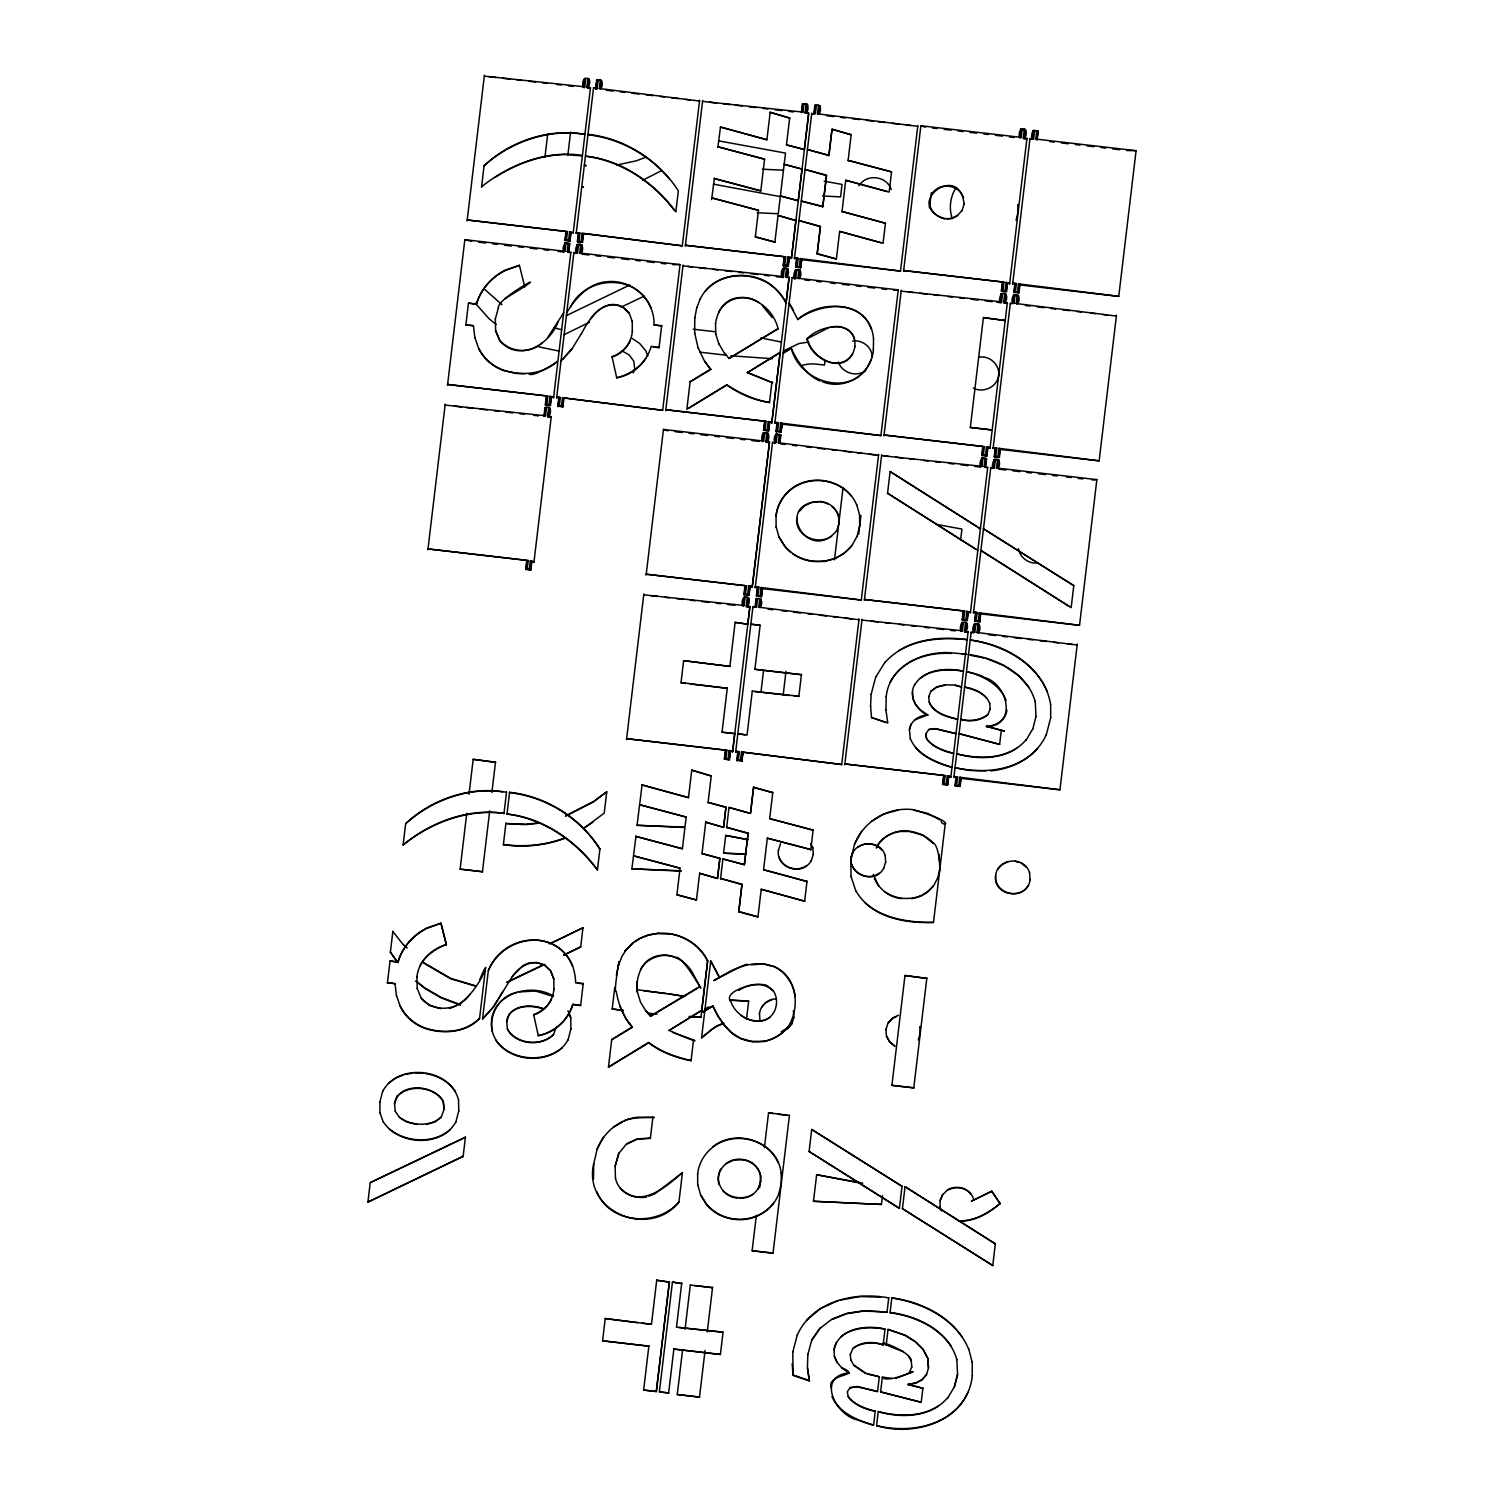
<?xml version="1.0" encoding="UTF-8"?>
<svg xmlns="http://www.w3.org/2000/svg" width="1504" height="1504" viewBox="0 0 1504 1504"><rect width="100%" height="100%" fill="white"/><g stroke="black" fill="none" stroke-linecap="round" stroke-linejoin="round"><path stroke-width="1.5" d="M616.396 975.382C624.01 935.864 612.335 993.9 616.245 991.343C618.2 1003.149 623.258 1017.475 632.319 1027.307L611.733 1039.659L632.357 1026.95L626.322 1019.129L619.704 1006.007M694.66 333.456L694.81 317.494M593.497 1179.042L593.704 1164.04L597.182 1148.943L603.706 1136.667M593.742 1163.664C582.48 1211.81 649.709 1239.24 678.943 1201.978L682.44 1172.612C666.122 1187.032 639.82 1209.686 619.911 1187.709M746.792 964.76L746.755 965.117C753.767 958.086 683.042 997.904 729.703 971.509C745.683 963.143 766.72 959.533 782.042 971.264C795.973 982.394 797.703 1003.732 792.533 1017.55C784.844 1042.291 751.568 1049.096 732.354 1033.511C723.762 1025.991 717.239 1016.215 712.783 1005.838C707.35 1009.598 692.667 1017.832 712.764 1006.195M873.373 349.53L873.542 338.701M940.019 1206.979L940.132 1200.324L942.707 1194.42M807.836 1354.296L807.441 1368.076L809.378 1380.935L793.078 1375.389L792.777 1351.852M885.856 710.189L886.251 696.408M870.534 706.297L871.192 693.964M367.916 1202.11L463.138 1156.313L367.916 1202.11L370.228 1182.652L465.413 1137.231L370.228 1182.652M395.044 983.635L387.449 982.751L395.044 983.635L396.454 995.761M396.755 961.376L390.382 952.126L398.052 962.786M397.996 961.902L390.044 960.981L397.977 962.259A58.242 55.535 4.7 0 1 427.004 928.325L440.992 923.212L427.042 927.968A58.242 55.535 4.7 0 0 398.015 961.902L397.977 962.259M392.845 931.54L403.918 945.508M403.128 844.985C430.727 822.143 467.706 807.949 503.99 813.344C468.364 808.757 431.103 822.162 403.128 844.985L405.666 823.666C432.231 798.718 470.996 785.765 506.51 792.288M526.701 560.353L427.963 548.922L528.261 560.541L527.265 568.944L525.704 569.226L529.314 570.11L530.874 569.828L531.871 561.424L530.386 560.785L529.389 569.208L530.874 569.828M405.666 823.666C430.783 800.936 467.518 786.874 502.618 791.875M445.146 405.065L545.52 415.762L546.516 407.377C556.217 405.121 544.279 430.031 549.787 407.866M546.309 395.89L447.572 384.46L547.87 396.078L546.873 404.482L545.313 404.764L548.922 405.648L550.483 405.366L551.479 396.943L549.994 396.323L548.998 404.726L550.483 405.366M568.738 252.164L569.734 243.78L566.124 242.915L565.128 251.3L464.83 239.662L471.748 241.392M565.899 231.428L467.161 219.979L567.478 231.597L566.482 240.02L564.921 240.302L568.531 241.166L570.072 240.884L571.088 232.481L569.602 231.842L568.606 240.264L570.072 240.884M394.499 1103.786C398.522 1081.752 434.224 1084.328 443.266 1101.266L444.112 1109.162L441.311 1117.002L435.051 1121.946L426.553 1124.409M484.344 76.121L584.736 86.818L585.733 78.434C595.434 76.178 583.496 101.088 589.004 78.922M473.459 325.748L465.864 324.864L473.459 325.748L474.869 337.874M476.411 304.015L468.458 303.094L476.392 304.391A58.242 55.535 4.7 0 1 505.419 270.438L519.406 265.324L505.457 270.081A58.242 55.535 4.7 0 0 476.43 304.015L476.392 304.391M494.985 177.397C515.289 164.481 538.319 155.551 562.552 154.649C563.022 153.822 587.387 157.074 580.713 155.138C544.937 150.193 508.333 165.384 481.581 186.74M484.081 165.778C510.119 142.053 548.678 128.272 584.924 134.401C549.411 127.878 510.646 140.831 484.081 165.778L481.543 187.116M420.011 965.831C425.369 955.172 435.934 948.573 446.387 944.493L440.992 923.212M460.111 869.143L482.446 871.737L460.111 869.143L466.766 813.25M441.311 1117.002C431.103 1126.759 411.4 1126.383 399.613 1117.34M473.177 759.332L495.493 762.284L473.177 759.332L469.022 794.262M504.855 298.713C566.933 261.245 496.301 297.51 498.426 307.944M396.492 995.404L400.252 1006.439A44.236 42.187 4.7 0 0 425.538 1028.548C443.511 1034.32 466.334 1032.91 479.55 1018.321C465.695 1032.402 443.642 1034 425.576 1028.172A44.236 42.187 4.7 0 1 400.29 1006.082M449.452 1008.488C480.434 999.314 494.966 943.046 479.72 979.649M553.923 989.538L553.81 978.841L550.652 970.663L544.768 965.079L536.458 962.466L529.314 962.786L523.054 965.474L512.413 976.265L493.387 1007.135L482.558 1019.035L493.425 1006.778L503.069 991.305M577.555 983.071L583.232 983.729L575.656 982.845C574.34 930.074 506.81 926.069 488.33 970.625C502.956 935.695 555.728 926.52 572.704 966.207M564.263 838.499C545.087 845.511 522.903 848.087 503.37 844.496C523.862 847.166 544.88 845.398 564.301 838.142M505.889 823.459L525.742 824.267L540.444 822.707M506.998 814.059C542.812 817.518 576.126 840.755 597.445 869.726L597.408 870.102C575.919 840.924 543.452 818.59 506.998 814.059L509.574 792.27C546.215 796.406 580.638 817.781 599.908 849.14C580.074 818.063 546.215 796.725 509.555 792.646L509.574 792.27M530.31 561.706L533.958 562.12L530.386 560.785M548.659 407.622L547.644 416.006L551.216 417.341L547.569 416.928M551.573 396.492L553.566 397.658L549.994 396.323M559.112 351.109L538.902 346.86M561.669 329.677L553.585 327.797M560.315 397.507L556.687 397.094L560.315 397.507L559.319 405.93L557.758 406.212L562.928 406.813L563.925 398.41L562.44 397.77L561.443 406.174L562.928 406.813M563.662 312.757L548.02 337.065M560.973 361.148L571.84 348.89M570.824 252.879L567.252 251.544L568.249 243.159M564.15 334.678L589.493 322.232M566.425 315.577L629.725 285.027M566.726 312.738C574.66 299.277 588.534 282.884 606.77 281.774C631.718 278.804 654.879 299.672 654.052 324.958L661.647 325.842L654.052 324.958M573.212 232.725L569.602 231.842M506.66 1021.686C508.822 1004.879 530.592 1003.751 543.264 1008.545M573.851 253.236L577.574 252.728L578.57 244.344C584.53 242.144 583.101 255.078 579.698 252.973L580.713 244.588M579.924 233.045L576.276 232.612L579.924 233.045L578.927 241.448L577.367 241.73L582.537 242.332L583.533 233.928L582.048 233.308L581.052 241.693L582.537 242.332M590.433 88.398L586.861 87.063L587.857 78.678M600.303 80.126L599.306 88.51C602.709 90.616 604.119 77.682 598.178 79.881L597.182 88.266L593.535 87.834L597.107 89.187M551.536 998.844C548.152 1006.608 540.895 1011.835 533.582 1014.805C545.087 1011.572 552.889 1000.874 553.961 989.181M538.282 1035.654C554.074 1032.327 568.192 1020.314 572.836 1004.221L580.638 1005.499L572.817 1004.597C567.967 1020.351 554.694 1032.928 538.282 1035.654L533.619 1014.448M509.424 1013.752L506.698 1021.329L507.431 1029.413C516.004 1044.848 541.778 1047.179 553.491 1034.526C541.158 1046.615 516.116 1044.453 507.45 1029.056M629.95 340.976C626.566 348.721 619.31 353.948 611.996 356.918C623.502 353.684 631.304 342.987 632.376 331.294M653.187 346.935L659.053 347.612L651.251 346.334C646.588 362.295 633.222 375.022 616.696 377.767C627.92 374.985 639.106 368.612 645.78 358.403M563.774 955.322L580.676 946.9L563.812 954.965M549.204 943.91L582.95 927.799L551.291 943.271M565.673 815.77L593.29 801.688L606.751 791.8L593.253 802.064L565.636 816.146M725.323 750.12L626.585 738.671L726.902 750.289L725.887 758.712L724.345 758.994L727.955 759.858L729.496 759.576L730.512 751.173L729.026 750.534L728.03 758.956L729.496 759.576M643.768 594.813L744.16 605.51L745.157 597.126C751.06 595.246 749.782 606.808 746.21 606.676L749.857 607.09L732.598 751.887L730.587 750.722M746.51 585.827L646.194 574.208L746.51 585.827L745.495 594.23L743.935 594.512L747.544 595.396L749.105 595.114L750.101 586.71L748.635 586.071L747.62 594.475L749.105 595.114M623.37 1010.65L612.166 1008.977L623.389 1010.274M614.76 987.451L612.147 1009.334M648.544 1042.874L608.443 1067.144L648.581 1042.516C661.027 1051.935 676.537 1057.218 691.069 1060.658C675.879 1057.763 660.482 1052.142 648.581 1042.516M564.019 397.94L662.681 410.291L562.44 397.77M750.195 586.259L752.188 587.406L769.446 442.627L765.799 442.195C769.39 442.345 770.668 430.764 764.765 432.663L763.75 441.048L663.452 429.43L668.039 430.877M764.54 421.176L665.802 409.727L766.1 421.346L765.104 429.768L763.543 430.05L767.153 430.915L768.713 430.633L769.71 422.229L768.224 421.59L767.228 430.012L768.713 430.633M579.698 252.973L680.015 264.591L672.946 264.704M583.627 233.477L682.29 245.829L582.048 233.308M681.086 871.136L631.868 868.842L681.105 870.76M682.402 848.764L635.948 836.412L682.402 848.764L686.162 817.067L639.708 804.734L686.162 817.067M682.985 265.87L783.358 276.567L784.355 268.182C790.296 265.982 788.886 278.917 785.483 276.811L786.479 268.426M633.316 942.576C620.024 956.055 623.728 952.258 633.316 942.576C640.648 936.973 649.54 933.909 658.733 933.288C678.718 931.86 699.21 942.67 707.651 961.037L700.958 1017.324L689.302 1016.742M683.925 827.463L637.057 825.301L683.963 827.106M784.148 256.695L685.392 245.265L785.708 256.883L784.712 265.287L783.152 265.569L786.761 266.452L788.303 266.17L789.318 257.767L787.833 257.128L786.836 265.531L788.303 266.17M688.494 797.646L642.076 784.938L688.494 797.646L691.746 770.142L711.26 775.97L691.746 770.142M699.548 101.05L599.306 88.51M702.575 101.388L802.967 112.104L803.963 103.72C809.866 101.821 808.607 113.402 805.016 113.27M602.578 1340.816L648.863 1346.174L602.578 1340.816L605.21 1318.557L651.476 1324.291L642.208 1323.219M605.21 1318.557L637.583 1322.674M637.094 981.586C637.151 980.627 637.358 991.832 637.301 992.114C636.023 980.871 638.768 968.971 647.152 960.943C663.114 948.216 685.636 957.804 693.701 975.006C714.588 1014.016 683.662 953.968 675.785 957.54C662.794 951.825 646.344 958.198 640.422 969.629M635.196 941.748L640.93 937.763M710.772 369.063L690.148 381.79L710.734 369.439L704.737 361.242M640.892 938.12L649.39 934.661M760.798 190.876L714.362 178.544L760.798 190.876L764.577 159.198L718.122 146.847L764.577 159.198M650.63 1016.328L646.118 1010.951L650.63 1016.328L697.762 988.053M766.908 139.759L720.491 127.05L766.908 139.759L770.161 112.274L789.675 118.083L770.161 112.274M649.371 935.018L658.733 933.288M685.617 683.474L681.011 682.572L727.278 688.287L690.242 684M729.891 666.404L683.624 660.67L729.891 666.404L735.118 622.374L747.789 624.198L735.118 622.374M626.585 1144.168L637.395 1139.186L650.386 1138.246L637.414 1138.81L626.623 1143.811L618.858 1153.361L615.08 1166.502M597.144 1149.3C603.706 1132.042 619.404 1119.239 637.884 1117.19C679.169 1118.186 630.514 1115.592 624.423 1120.912M707.651 961.037C700.281 946.054 684.696 935.958 668.923 933.664M676.913 894.767L696.465 899.975L676.913 894.767L680.071 868.184L633.616 855.851L680.071 868.184M668.923 1030.541L701.748 1010.331L707.67 960.661M672.626 1032.364C716.788 1048.138 684.527 1038.399 668.942 1030.184M643.637 1390.072L656.327 1391.538L643.637 1390.072L648.901 1345.817M729.045 358.441L778.17 328.624L729.045 358.441L724.533 353.064M726.958 384.986C738.99 392.92 754.275 399.989 769.503 402.414C754.839 400.609 739.46 393.973 726.958 384.986L688.87 408.054M669.374 1282.085L656.703 1280.261L669.374 1282.085L656.327 1391.538M717.483 878.468L699.642 873.298L717.483 878.468L719.89 858.258L701.992 853.501L719.852 858.615M659.372 1391.896L668.641 1392.967L659.372 1391.896L672.438 1282.085L681.688 1283.514L672.438 1282.085M725.943 807.441L708.083 802.384L725.981 807.084L723.574 827.35L705.733 822.18L723.574 827.35M755.328 236.88L774.88 242.088L755.328 236.88L758.486 210.316L712.031 197.964L758.486 210.316M678.943 1201.978C657.906 1226.775 609.928 1224.67 596.731 1191.582M747.338 372.672L780.162 352.444L747.338 372.672C784.298 387.393 778.188 385.25 747.356 372.296M682.44 1172.612L654.917 1193.781L648.713 1196.188M722.052 732.185L734.742 733.651L722.052 732.185L727.297 687.93M700.958 1017.324L689.34 1016.384M720.416 1354.465L673.886 1349.069L720.416 1354.465L723.048 1332.206L676.48 1327.186L681.726 1283.156M701.748 1010.331L670.84 1029.375M723.706 1023.622A35.795 34.141 4.7 0 0 711.58 1029.77L701.578 1037.854L711.618 1029.413A35.795 34.141 4.7 0 1 723.744 1023.265M705.038 1008.864L708.91 1006.74M719.514 977.243L710.715 961.018L719.476 977.6M677.27 1394.528L699.51 1397.103L677.27 1394.528L682.572 1349.915M741.998 884.596L720.548 878.449L742.017 884.22L738.746 911.838L757.96 916.895L761.231 889.278L804.64 901.178L761.231 889.278M744.367 864.687L722.879 858.972L744.367 864.687L748.127 833.103L726.639 827.332L748.09 833.479M746.247 854.347L723.593 853.2L746.285 853.971M748.014 839.476L725.699 835.434L747.977 839.852M732.598 751.887L734.779 733.294M753.579 787.476L772.755 792.646L753.598 787.118L750.477 813.438L729.008 807.441L748.334 812.874M690.317 1285.074L712.558 1287.65L694.773 1285.582M778.057 215.41L795.898 220.58L778.057 215.41L774.88 242.088M780.388 195.971L798.267 200.728L780.388 195.971L785.502 153.088L718.611 140.85M737.787 751.549L735.7 751.304L739.348 751.737L738.351 760.14L736.791 760.422L741.961 761.024L742.957 752.62L741.472 752L740.476 760.385L741.961 761.024M786.479 144.873L804.358 149.554L786.479 144.873L789.694 117.707M749.857 607.09L746.285 605.755L747.281 597.37M752.188 587.406L769.522 441.706L765.874 441.292L766.89 432.908M718.273 1016.648L712.783 1005.838M752.884 607.447L756.606 606.958L757.602 598.573C763.543 596.374 762.133 609.308 758.73 607.202L759.727 598.818M758.956 587.256L755.309 586.842L758.956 587.256L757.96 595.678L756.399 595.96L761.55 596.562L762.566 588.158L761.08 587.519L760.084 595.922L761.55 596.562M769.804 421.778L771.796 422.944L780.162 352.444M772.492 442.984L776.214 442.477L777.211 434.092L780.82 434.976L779.824 443.36M724.759 1025.897L718.292 1016.29M752.301 691.182L798.85 696.22L794.168 696.032M778.564 422.793L774.917 422.38L778.564 422.793L777.549 431.197L775.989 431.479L781.159 432.08L782.155 423.696L780.689 423.056L779.674 431.441L781.159 432.08M781.441 342.047L760.817 337.93M754.895 669.299L801.425 674.694L754.895 669.299L760.14 625.269L750.853 624.198L760.14 625.269M785.483 276.811L789.13 277.244L786.047 303.15A52.339 49.914 4.7 0 0 766.626 282.338C747.206 271.698 719.871 273.502 705.263 291.381M789.13 277.244L771.796 422.944M783.452 350.977L798.868 343.57L808.663 342.047M789.393 257.316L791.405 258.462L795.936 220.223M738.746 911.838L742.017 884.22M798.944 269.874L797.947 278.259C801.35 280.364 802.76 267.43 796.819 269.63L795.804 278.014L792.176 277.582L795.729 278.936M798.154 258.331L794.507 257.898L798.154 258.331L797.158 266.734L795.597 267.016L800.767 267.618L801.764 259.214L800.278 258.575L799.282 266.979L800.767 267.618M802.027 169.106L784.148 164.293L802.027 169.106L798.286 200.37M732.354 1033.511L724.778 1025.54M806.088 103.964L805.091 112.349L808.663 113.684L791.405 258.462M791.179 348.308L783.17 353.158L791.179 348.308C797.515 361.562 806.144 374.816 819.981 381.076M738.84 990.403C765.047 972.712 782.512 1001.42 767.754 986.06C760.009 980.213 720.66 990.967 731.151 1002.096C736.246 1018.358 763.769 1030.842 774.316 1011.515C777.23 1005.48 777.756 997.152 773.112 990.534M811.69 114.041L815.412 113.533L816.409 105.148C822.35 102.949 820.94 115.883 817.537 113.796L818.533 105.412M871.38 329.357C860.363 297.83 818.815 303.752 797.928 319.356C821.767 298.412 871.004 300.819 873.523 339.077M740.964 1015.275C748.052 1021.272 761.908 1023.171 769.672 1017.531M741.566 1038.963L732.392 1033.154M730.248 999.934L748.654 1001.175L730.23 1000.292M723.048 1332.206L678.812 1327.449M757.96 916.895L738.784 911.48M854.892 346.54C849.309 376.432 811.671 361.844 807.009 338.889C820.018 324.356 857.224 318.491 854.855 346.916M763.581 869.744L806.99 881.494L763.581 869.744L767.322 838.16L810.788 849.572L767.322 838.16M769.672 818.627L813.119 830.152L769.672 818.627L772.793 792.288M817.161 253.95L820.432 226.333L798.962 220.562L820.413 226.709L817.161 253.95L836.374 259.008L839.646 231.39L883.055 243.291L885.442 223.25L842.014 211.481L885.442 223.25M752.865 1041.727L741.585 1038.587M822.782 206.8L826.523 175.216L805.054 169.444L826.504 175.592L822.782 206.8L801.294 201.085L822.82 206.424M771.176 966.076L762.641 963.632M828.911 155.194L807.422 149.554L828.892 155.57L832.013 129.231L851.17 134.777L832.013 129.231M763.468 1041.689C772.53 1039.847 782.7 1033.718 787.87 1026.837M773.357 966.226C785.163 971.321 794.168 984.744 795.127 996.588M752.132 1250.745L773.018 1253.152L752.132 1250.745L756.343 1215.382M836.374 259.008L817.198 253.593M839.646 231.39L880.893 242.708M789.431 1115.517L768.563 1112.734L773.188 1113.637M891.552 171.888L848.106 160.364L891.552 171.888L889.165 192.061L845.737 180.273L886.984 191.478M809.096 1151.481L899.411 1208.332L809.096 1151.481L811.709 1129.448L902.024 1186.299L811.709 1129.448M743.051 752.169L841.714 764.521L741.472 752M793.078 1375.389L792.157 1363.808M943.553 775.387L844.816 763.957L945.132 775.575L944.117 783.979L942.576 784.261L946.166 785.144L947.727 784.862L948.742 776.459L947.257 775.82L946.242 784.223L947.727 784.862M858.972 619.742L758.73 607.202M761.005 588.44L861.303 600.04L761.08 587.519M813.476 1201.282L881.438 1204.441L813.476 1201.282L816.634 1174.718L862.751 1183.159M816.634 1174.718L858.107 1182.689M861.999 620.08L962.391 630.796L963.387 622.412C969.29 620.513 968.012 632.094 964.44 631.962L968.068 632.376L964.515 631.041L965.512 622.656M963.162 610.925L864.424 599.476L964.722 611.094L963.726 619.516L962.165 619.798L965.775 620.682L967.335 620.4L968.332 611.978L966.846 611.338L965.85 619.761L967.335 620.4M878.562 455.261L778.339 442.721L779.335 434.336M780.614 423.978L880.912 435.577L780.689 423.056M881.607 455.618L981.98 466.315L982.977 457.93L986.586 458.814L985.59 467.199M982.77 446.444L884.032 435.013L984.33 446.632L983.334 455.035L981.774 455.317L985.383 456.201L986.944 455.919L987.94 447.515L986.455 446.876L985.458 455.28L986.944 455.919M797.947 278.259L898.245 289.877L893.508 290.253M809.378 1380.935L807.479 1367.719M800.203 259.496L900.52 271.096L800.278 258.575M901.216 291.137L1001.589 301.853L1002.585 293.468C1008.488 291.588 1007.229 303.15 1003.638 303.018M1003.939 282.15L903.622 270.532L1003.939 282.15L1002.942 290.573L1001.382 290.855L1004.992 291.738L1006.533 291.456L1007.548 283.034L1006.063 282.414L1005.067 290.817L1006.533 291.456M975.852 549.204L887.529 493.218L977.826 550.445M917.778 126.317L817.537 113.796M890.124 471.56L980.401 528.788L890.124 471.56L887.51 493.594M885.762 722.352L871.493 717.502L887.792 723.048L885.894 709.832M1024.318 129.231L1023.322 137.616L1026.894 138.97L1023.246 138.537C1026.818 138.669 1028.097 127.107 1022.194 128.987L1021.197 137.372L920.88 125.753L925.468 127.22M830.979 1387.797C826.974 1372.682 863.146 1376.818 842.165 1367.944M883.13 1344.933C873.993 1341.154 860.683 1341.474 852.693 1348.712C860.119 1342.583 873.241 1341.455 883.13 1344.933L885.01 1329.066C866.718 1324.667 838.574 1327.675 834.024 1349.784M877.565 1391.557L857.355 1386.481L850.286 1387.741L857.336 1386.838L877.565 1391.557L879.314 1376.762L865.928 1373.302L853.971 1365.124M891.91 1085.343L913.774 1087.862L891.91 1085.343L904.976 975.513L926.821 978.408L904.976 975.513M925.712 734.178L926.633 738.614C932.743 747.168 944.512 750.759 953.63 753.41C943.666 751.474 932.894 747.244 926.614 738.99L925.712 734.178L928.739 729.478L935.77 728.594L955.98 733.67L935.751 728.951L928.739 729.478M914.921 719.814L927.742 714.908L920.58 710.057L915.56 704.474L912.815 698.27L912.458 691.539M955.303 685.41L961.545 687.046L955.322 685.053L945.001 684.846L936.729 686.858L931.07 691.182L936.691 687.215L944.963 685.204M849.328 1372.795C816.202 1375.916 835.04 1415.151 857.468 1419.908C857.825 1420.246 877.885 1426.901 872.038 1424.589C856.302 1419.889 839.025 1412.463 831.938 1396.52M848.237 1396.502C854.328 1405.056 866.097 1408.646 875.215 1411.297C865.251 1409.342 854.479 1405.131 848.2 1396.859L847.335 1391.689L850.324 1387.365M879.314 1376.762L868.128 1374.242M911.33 898.715C920.147 897.55 927.761 892.568 933.476 885.706M972.317 1375.483C967.937 1420.566 914.902 1437.523 876.588 1425.604C908.961 1433.575 952.577 1426.713 967.918 1392.347M938.158 1406.146C920.335 1417.558 897.286 1416.298 878.261 1411.654C901.648 1418.535 930.882 1417.464 947.764 1397.592M885.01 1329.066C870.966 1326.81 853.05 1326.697 840.943 1336.83M831.787 1319.572L846.677 1313.725L864.086 1311.037L887.04 1312.052L864.123 1310.68L846.696 1313.349L831.806 1319.215L819.962 1328.446L811.784 1340.196M880.611 1391.914L921.219 1402.273L880.611 1391.914L882.359 1377.119C886.42 1385.823 940.188 1359.954 895.745 1378.472M882.359 1377.119L891.628 1378.397M888.732 1297.933C855.738 1291.41 812.404 1300.847 797.308 1335.026M903.321 1351.701C853.426 1332.807 912.27 1348.806 911.274 1361.402M926.52 1374.412L922.253 1379.412L915.992 1382.74L907.984 1384.564L915.974 1383.116L922.234 1379.788L926.502 1374.769L928.513 1367.926L927.761 1358.037L923.024 1349.107L915.203 1341.38L905.182 1335.12L888.037 1329.423L905.164 1335.477L915.165 1341.756L922.986 1349.464L927.742 1358.394L928.494 1368.283M950.866 1345.742C936.954 1325.983 913.379 1315.925 890.048 1312.766L890.067 1312.409C917.854 1316.056 948.723 1330.551 956.826 1359.616M968.651 1349.144C955.924 1318.651 923.212 1301.938 891.797 1297.914C918.042 1302.107 945.847 1313.932 961.94 1336.755M902.438 1208.671L992.772 1265.541L902.438 1208.671L905.051 1186.656L995.347 1243.883L905.051 1186.656M970.324 427.456L992.189 429.975L970.324 427.456L983.39 317.626L1005.217 320.521L983.39 317.626M855.908 890.876C871.23 917.553 905.22 923.625 933.514 922.403C910.39 922.516 883.374 919.32 864.913 902.626M939.173 854.479C940.658 894.636 941.73 847.053 933.307 843.011C924.847 834.118 912.571 830.095 900.464 831.11A31.885 30.4 4.7 0 0 878.618 843.688L876.475 847.598M854.479 844.59C863.465 820.996 888.676 806.332 913.624 809.735C961.62 823.854 941.372 827.256 941.222 821.09M948.817 776.008L950.829 777.154L947.257 775.82M957.578 777.023L953.931 776.59L957.578 777.023L956.582 785.426L955.021 785.708L960.191 786.31L961.188 777.906L959.702 777.267L958.706 785.671L960.191 786.31M955.002 767.717C982.62 773.752 1016.986 771.514 1037.516 748.522M968.426 611.526L970.418 612.692L966.846 611.338M968.444 654.898L968.482 654.522C996.268 658.169 1027.138 672.683 1035.241 701.729M971.114 632.733L974.836 632.225L975.833 623.84C981.774 621.641 980.364 634.575 976.961 632.488L977.957 624.104M977.186 612.542L973.539 612.128L977.186 612.542L976.171 620.945L974.63 621.227L979.781 621.829L980.777 613.444L979.311 612.805L978.296 621.208L979.781 621.829M987.677 467.913L984.105 466.56L985.12 458.175M988.034 447.064L990.027 448.211L986.455 446.876M990.722 468.252L994.445 467.763L995.441 459.378C1001.382 457.178 999.972 470.113 996.569 468.007L997.566 459.622M996.776 448.079L993.148 447.647L996.776 448.079L995.78 456.483L994.219 456.765L999.389 457.366L1000.386 448.963L998.9 448.324L997.904 456.727L999.389 457.366M1007.285 303.432L1003.713 302.097L1004.71 293.712M1007.624 282.583L1009.635 283.748L1006.063 282.414M1010.312 303.789L1014.034 303.282L1015.031 294.916C1020.99 292.697 1019.562 305.632 1016.159 303.545L1017.174 295.16M1018.001 204.676L1018.283 211.105L1017.982 205.033M1016.384 283.598L1012.737 283.184L1016.384 283.598L1015.388 292.002L1013.828 292.302L1018.998 292.885L1019.994 284.5L1018.509 283.861L1017.512 292.265L1018.998 292.885M908.002 1384.188L922.892 1388.305L907.984 1384.564M1029.92 139.308L1033.643 138.819L1034.639 130.434L1038.249 131.318L1036.858 140.004M986.417 726.319C1019.562 735.024 999.54 729.891 986.417 726.319C995.892 726 1005.819 720.172 1006.928 710.038M987.884 714.55C981.398 719.89 969.779 721.864 960.774 719.232C968.896 722.296 980.928 720.961 987.884 714.55L990.234 708.929M999.634 744.386L959.044 733.651L999.634 744.386L1001.326 730.042M991.888 1191.187C957.164 1208.351 972.9 1200.248 991.888 1191.187L1000.122 1203.67C989.087 1212.844 975.889 1220.928 961.094 1221.116M1073.781 585.62L983.466 528.769L1073.781 585.62L1071.168 607.654L980.89 550.426L1069.212 606.413M959.627 778.188L1059.944 789.788L959.702 777.267M1077.184 645.009L976.961 632.488M980.777 613.444L979.236 613.726L1079.534 625.326L979.311 612.805M996.569 468.007L1096.867 479.626L1092.13 480.002M1000.386 448.963L998.825 449.245L1099.142 460.844L998.9 448.324M1116.4 316.066L1016.159 303.545M1019.994 284.5L1018.434 284.782L1118.75 296.382L1018.509 283.861M1036.764 130.679L1035.767 139.064L1136.084 150.682L1126.665 150.513M427.888 549.844L445.222 404.144M447.496 385.362L464.83 239.662M467.086 220.9L484.42 75.2M390.344 952.502L392.864 931.164M387.412 983.127L390.044 960.981M465.826 325.24L468.458 303.094M544.937 157.337L547.7 134.044M482.446 871.737L489.702 810.825M491.883 792.552L495.53 761.908M567.835 155.269L570.618 131.976M525.704 569.226L526.72 560.823L528.261 560.541M543.978 416.044L544.974 407.659L546.516 407.377M545.313 404.764L546.309 396.36L547.87 396.078M564.959 242.877C564.545 262.298 560.484 245.02 566.124 242.915M564.921 240.302L565.918 231.879L567.478 231.597M584.661 87.74C581.39 87.74 582.612 77.719 585.733 78.434M526.043 569.621L527.114 560.522M544.298 416.439L545.369 407.358M545.651 405.159L546.704 396.041M565.26 240.678L566.312 231.578M583.514 87.495L584.567 78.415M530.48 570.148L531.532 561.03M550.088 405.666L551.141 396.567M568.343 252.484L569.396 243.404M569.678 241.204L570.749 232.086M463.1 1156.689L465.413 1137.231M479.532 1018.678L485.284 970.268M503.953 813.702L506.547 791.931M533.958 562.12L551.291 416.439M553.566 397.658L570.9 251.958M573.174 233.176L590.508 87.495M482.558 1019.035L488.33 970.625M503.351 844.872L505.927 823.083M556.612 398.015L573.926 252.315M576.201 233.534L593.535 87.834M557.758 406.212L558.774 397.789M577.423 244.325C577.01 263.726 572.949 246.468 578.57 244.344M577.367 241.73L578.363 233.327M595.96 88.943L596.618 80.163L598.178 79.881M558.097 406.588L559.168 397.488M577.705 242.125L578.758 233.026M595.622 88.548L597.013 79.862M562.534 407.114L563.586 398.015M580.845 253.217L581.841 244.832M582.198 241.937L583.195 233.552M600.453 88.755L601.45 80.37M580.657 947.276L582.95 927.799M580.638 1005.499L583.27 983.353M659.053 347.612L661.685 325.484M597.408 870.102L599.946 848.764M606.751 791.8L604.213 813.119L583.364 828.742M662.681 410.291L680.015 264.591M682.29 245.829L699.623 100.129M626.51 739.592L643.844 593.892M646.118 575.111L663.452 429.43M665.727 410.648L683.06 264.948M685.316 246.186L702.65 100.486M608.443 1067.144L611.752 1039.302M631.868 868.842L635.985 836.055M637.057 825.301L642.076 784.938M690.167 381.414L686.858 409.257L726.996 384.629M711.618 199.581L714.4 178.168M717.84 147.392L720.491 127.05M680.992 682.929L683.624 660.67M650.348 1138.603L652.868 1117.284M696.465 899.975L699.642 873.298M701.973 853.858L705.808 821.673M708.064 802.741L711.279 775.594M651.476 1324.291L656.703 1280.261M724.345 758.994L725.342 750.571L726.902 750.289M745.157 597.126C742.055 596.167 740.739 607.278 744.16 605.51M743.935 594.512L744.95 586.109M764.765 432.663C761.663 431.704 760.328 442.796 763.75 441.048M763.543 430.05L764.54 421.628L766.1 421.346M776.29 276.68L783.283 277.488C780.031 277.488 781.234 267.468 784.355 268.182M783.152 265.569L784.148 257.165L785.708 256.883M801.406 112.386L802.403 104.002L803.963 103.72M724.684 759.37L725.736 750.27M742.938 606.187L743.991 597.107M744.273 594.907L745.345 585.789M762.547 441.706L763.6 432.626M763.882 430.426L764.934 421.327M782.136 277.244L783.189 268.163M783.49 265.964L784.543 256.864M801.745 112.762L802.798 103.682M691.069 1060.658L693.57 1039.565M769.484 402.771L771.984 381.678M729.158 759.2L730.173 750.778M747.77 606.394L748.428 597.614M748.766 594.719L749.763 586.316M767.36 441.913L768.036 433.152M768.375 430.257L769.371 421.834M786.63 277.056L787.626 268.671M787.983 265.776L788.98 257.372M806.576 112.988L807.234 104.208M729.102 759.896L729.854 753.579M747.375 606.695L748.766 598.009M748.71 595.415L749.462 589.117M766.965 442.232L768.356 433.528M768.318 430.952L769.07 424.636M786.573 277.751L787.964 269.066M787.927 266.471L788.679 260.173M806.182 113.289L807.573 104.603M656.364 1391.181L669.412 1281.728M717.521 878.092L719.89 858.258M723.612 826.974L725.981 807.084M747.826 623.84L749.932 606.187M804.396 149.197L808.738 112.762M701.578 1037.854L710.715 961.018M720.529 878.825L722.916 858.596M723.593 853.2L725.699 835.434M726.62 827.708L729.008 807.441M735.625 752.226L752.959 606.526M755.234 587.763L772.567 442.063M774.842 423.282L792.176 277.582M794.432 258.82L811.765 113.12M736.791 760.422L737.787 752.019L739.348 751.737M755.046 607.24L756.042 598.855L757.602 598.573M756.399 595.96L757.396 587.538M777.211 434.092C774.109 433.133 772.793 444.244 776.214 442.477M775.989 431.479L777.004 423.075M795.654 269.611C795.24 289.012 791.179 271.754 796.819 269.63M795.597 267.016L796.612 258.613M813.852 113.815L814.867 105.43L816.409 105.148M737.129 760.817L738.182 751.718M756.437 598.554L755.44 606.939L756.606 606.958M756.738 596.355L757.79 587.237M774.992 443.154L776.045 434.073M776.327 431.874L777.399 422.774M795.936 267.411L796.988 258.293M814.19 114.21L815.243 105.13M741.622 760.629L742.619 752.244M759.877 607.447L760.874 599.062M761.212 596.167L762.227 587.763M780.482 434.581L779.486 442.966L778.339 442.721M780.82 431.686L781.817 423.301M799.075 278.503L800.09 270.118M800.429 267.223L801.425 258.82M818.684 114.022L819.68 105.637M741.566 761.325L742.957 752.62M760.31 603.95L761.212 599.457M761.156 596.862L762.566 588.158M779.918 439.469L780.82 434.976M780.764 432.381L782.155 423.696M799.282 277.093L800.41 270.513M800.372 267.919L801.764 259.214M818.872 112.631L820.018 106.032M668.641 1392.967L673.905 1348.712M752.32 690.825L747.056 735.08L737.806 733.651L744.743 734.817M685.053 1329.329L690.355 1284.698M760.986 692.028L763.487 671.066M744.405 864.311L748.127 833.103M750.515 813.081L753.598 787.118M828.892 155.57L831.975 129.588M699.51 1397.103L705.056 1350.517M707.275 1331.886L712.576 1287.274M783.227 694.604L785.99 671.31M841.996 211.857L845.737 180.273M848.087 160.74L851.208 134.401M746.548 1018.96L748.654 1001.175M825 360.716L824.474 365.077L817.762 364.288A35.795 34.141 4.7 0 0 802.158 365.378M798.831 696.578L801.463 674.318M759.633 1187.746L761.062 1175.714M764.389 1147.721L768.563 1112.734M834.476 559.826L843.086 487.503M804.64 901.178L807.028 881.137M810.75 849.948L813.138 829.776M773.018 1253.152L789.45 1115.16M858.69 534.258L860.908 515.59M841.714 764.521L859.047 618.821M861.303 600.04L878.637 454.34M880.912 435.577L898.245 289.877M900.52 271.096L917.854 125.415M844.74 764.878L862.074 619.178M864.349 600.397L881.682 454.697M883.957 435.934L901.291 290.234M903.547 271.453L920.88 125.753M881.438 1204.441L882.491 1195.511M960.661 539.767L961.921 529.07L936.56 524.426M942.576 784.261L943.572 775.857L945.132 775.575M963.387 622.412C960.285 621.453 958.969 632.545 962.391 630.796M962.165 619.798L963.18 611.376L964.722 611.094M981.83 457.912C981.416 477.313 977.337 460.055 982.977 457.93M981.774 455.317L982.77 446.914L984.33 446.632M1001.42 293.449C1001.006 312.851 996.945 295.592 1002.585 293.468M1001.382 290.855L1002.378 282.432M1022.194 128.987C1019.092 128.028 1017.776 139.139 1021.197 137.372M942.895 784.656L943.967 775.556M961.169 631.454L962.222 622.374M962.504 620.174L963.575 611.075M982.112 455.712L983.165 446.613M1001.72 291.25L1002.773 282.132M1019.975 138.048L1021.028 128.968M947.332 785.163L948.404 776.064M965.587 631.981L966.658 622.9M966.94 620.701L967.993 611.583M985.195 467.5L986.248 458.419M986.549 456.22L987.602 447.12M1004.804 303.037L1005.856 293.957M1006.138 291.757L1007.21 282.639M1024.412 138.556L1025.465 129.476M873.561 1425.247L875.253 1410.94M887.003 1312.428L888.77 1297.557M899.411 1208.332L902.024 1186.299M913.774 1087.862L926.84 978.051M933.514 922.403L945.17 824.38M950.829 777.154L968.144 631.454M970.418 612.692L987.752 466.992M990.027 448.211L1007.36 302.511M1009.635 283.748L1026.969 138.048M876.588 1425.604L878.28 1411.297M886.157 1345.29L888.037 1329.423M890.048 1312.766L891.797 1297.914M953.856 777.512L971.189 631.812M973.464 613.03L990.798 467.349M993.072 448.568L1010.387 302.868M1012.662 284.087L1029.996 138.406M955.021 785.708L956.018 777.305M975.833 623.84C972.731 622.882 971.415 633.992 974.836 632.225M974.63 621.227L975.626 612.824M994.276 459.359C993.862 478.761 989.801 461.502 995.441 459.378M994.219 456.765L995.234 448.361M1015.031 294.916C1011.948 293.957 1010.613 305.049 1014.034 303.282M1013.828 292.302L1014.824 283.88M1034.639 130.434C1031.537 129.476 1030.221 140.568 1033.643 138.819M955.36 786.103L956.412 776.985M973.614 632.902L974.667 623.822M974.968 621.622L976.021 612.523M994.558 457.16L995.629 448.042M1012.869 303.263L1013.884 294.878M1014.166 292.678L1015.219 283.579M1032.477 138.8L1033.474 130.416M959.796 786.611L960.849 777.512M978.108 632.733L979.104 624.348M979.386 622.148L980.458 613.049M997.716 468.252L998.712 459.867M998.994 457.667L1000.047 448.568M1017.306 303.789L1018.302 295.404M1018.659 292.509L1019.656 284.106M1037.252 139.703L1037.91 130.923M921.219 1402.273L922.911 1387.929M992.772 1265.541L995.366 1243.507M1059.944 789.788L1077.259 644.107M1079.534 625.326L1096.867 479.626M1099.142 460.844L1116.476 315.163M1118.75 296.382L1136.084 150.682M694.792 317.87L696.822 307.418M873.392 349.172C872.245 373.894 845.06 391.059 822.237 381.64M1016.084 220.374L1018.321 210.729M937.669 878.261L939.906 868.616M931.371 192.719L929.378 207.721M850.869 859.498L854.516 844.214L861.51 831.374M857.017 536.627L859.686 525.648M778.602 1194.514L781.29 1183.535M1032.722 729.346L1036.012 716.468M957.597 1374.355L954.344 1386.857L947.727 1397.968M954.307 1387.233L957.559 1374.731L956.845 1359.259M1046.295 734.836L1050.732 717.596M455.825 1122.21L458.776 1110.854M567.986 1040.11L570.918 1028.755M379.854 1102.094L382.768 1090.889M871.154 694.322L875.76 676.781M792.74 1352.209L797.346 1334.668M886.213 696.784C888.845 668.998 916.951 653.507 942.538 652.792C944.869 651.458 979.029 655.876 961.902 653.845M807.798 1354.672L811.822 1339.82L820 1328.088M495.305 319.092L498.444 307.568M416.89 976.98C418.657 961.018 431.498 948.93 446.387 944.493M715.509 323.698C721.995 281.925 770.255 294.991 778.151 328.981M618.896 1152.985L615.117 1166.145L615.474 1178.722M914.639 684.508C908.247 696.54 916.387 710.02 927.724 715.284M911.161 723.932L909.412 729.553L910.334 738.99M909.375 729.91C910.54 720.867 919.094 715.284 927.742 714.908M836.224 1342.395L834.043 1349.426L834.382 1356.514L837.126 1362.718M836.656 531.081L839.063 523.26M760.648 1181.148C759.37 1191.375 749.782 1199.214 739.498 1197.974M758.242 1188.95L760.61 1181.524L760.065 1173.534A20.473 19.533 4.7 0 0 741.942 1159.396C728.086 1157.159 714.983 1170.62 718.968 1184.419M962.015 210.748L964.12 204.018M811.22 860.927L813.363 854.084M998.694 375.436C997.265 387.073 983.315 393.428 973.22 388.051M793.905 1017.287L791.8 1023.998L787.288 1028.868L781.253 1031.744M853.332 851.678C841.996 870.741 873.486 887.567 883.638 868.278M851.226 858.389C852.9 840.454 880.554 838.461 885.16 855.701M883.619 868.635L885.706 861.905M885.95 1029.601L888.018 1022.964L892.492 1018.133L898.471 1015.238M918.192 1039.978L920.279 1033.323M778.414 850.418L780.52 843.669M759.445 1013.658C760.46 1005.368 768.074 998.543 776.478 998.9M1030.108 879.314C1028.228 900.915 992.809 897.061 995.648 875.572C997.208 857.712 1025.126 855.776 1029.563 873.016M720.792 1169.003C713.592 1181.448 723.368 1197.297 737.355 1198.068M397.263 1095.852L394.537 1103.41L395.27 1111.512M633.297 372.917L634.688 369.176L633.842 361.28L629.255 355.038L621.678 350.658M553.472 1034.902L556.273 1027.063M696.803 307.775L700.319 298.582M618.388 965.662L621.904 956.469L626.867 948.892M928.682 696.86L931.108 690.825M850.268 1354.747L852.693 1348.712M940.094 1200.7L942.67 1194.778L947.576 1189.814C957.202 1184.137 970.813 1188.461 973.708 1199.684M909.469 1372.438L911.819 1366.816M870.948 359.663C856.434 399.162 799.79 384.234 791.198 347.95M937.706 877.904L933.439 886.063L927.46 892.21L920.016 896.497M955.961 187.756C950.227 196.761 948.723 208.53 952.276 218.625M876.456 847.974L878.58 844.064A31.885 30.4 4.7 0 1 900.426 831.468L909.676 831.486L923.155 835.34L933.27 843.368M857.054 536.251L851.79 545.82L844.383 553.284L835.228 558.604M778.64 1194.138C771.966 1211.491 752.996 1221.699 734.798 1219.368A41.567 39.649 4.7 0 1 706.297 1204.253L700.714 1195.304L697.743 1184.776M1026.142 740.081L1032.74 728.97M581.446 333.794C588.985 318.81 603.687 296.739 623.182 307.192L629.067 312.794L632.188 321.33M581.484 333.418L571.802 349.248L562.515 359.456M1046.333 734.46C1036.726 756.493 1013.734 768.77 990.572 770.913M875.723 677.138L885.085 662.042M700.3 298.958C711.768 274.63 744.687 269.442 766.645 281.962A52.339 49.914 4.7 0 1 786.084 302.793M558.172 321.386C550.144 344.623 519.049 363.009 499.779 340.731L495.643 331.087L495.342 318.716M890.199 682.308C901.498 660.444 927.855 651.928 951.13 653.469M455.862 1121.834C441.856 1147.627 398.692 1145.522 383.407 1121.965M568.023 1039.734C552.814 1068.272 499.742 1062.933 492.184 1030.804C485.059 996.701 528.054 980.683 553.397 996.099M382.73 1091.265C398.09 1062.332 450.58 1067.934 458.532 1100.044M718.799 312.099C726 297.51 746.416 293.054 759.238 302.774M914.62 684.884C924.546 668.81 946.674 667.569 963.425 671.179C949.381 668.942 931.465 668.829 919.358 678.962M852.73 353.628C839.664 374.176 811.615 357.651 807.046 338.532M570.542 306.854C586.316 274.706 637.959 273.54 651.119 308.32M836.675 530.705C808.644 564.94 772.379 502.674 820.357 501.509A20.473 19.533 4.7 0 1 838.48 515.665L839.025 523.636M962.052 210.391L957.484 215.655L951.43 218.588L946.994 218.888M887.98 1023.322L892.474 1018.49L896.459 1016.554M931.709 194.148C939.079 181.89 959.176 184.202 963.556 197.814M761.513 1007.379L766.044 1002.491L772.06 999.558M791.837 1023.641L787.306 1028.492L783.302 1030.428M1028.04 885.593C1019.392 900.821 993.373 892.831 995.686 875.196M858.934 185.782C866.454 173.392 886.74 175.742 891.233 189.523M799.188 511.473L804.508 505.758L811.859 502.317L818.214 501.979M811.239 860.551C802.798 876.663 775.594 868.222 778.433 850.042M997.716 869.293L1002.247 864.462L1008.3 861.585M469.643 994.576C459.002 1010.632 434.017 1013.376 421.402 998.261M590.79 318.754C597.802 308.076 610.906 300.668 623.164 307.549L629.029 313.152M512.375 976.641C519.388 965.963 532.491 958.556 544.749 965.436L550.614 971.039L553.773 979.217M851.828 545.463C842.729 557.044 827.783 562.759 813.25 561.124A41.567 39.649 4.7 0 1 784.731 545.99L779.166 537.041M773.413 1203.35C764.314 1214.931 749.368 1220.646 734.836 1219.011A41.567 39.649 4.7 0 1 706.316 1203.877L700.751 1194.928M1026.179 739.705C1009.297 759.576 980.063 760.648 956.676 753.767C975.701 758.411 998.75 759.67 1016.572 748.259M885.048 662.418C905.446 639.632 938.421 635.515 967.166 639.67C944.813 637.508 919.226 638.335 898.828 650.687M806.633 1320.286L820.413 1308.574L838.348 1300.471M397.225 1096.228C409.445 1083.801 434.355 1086.546 443.248 1101.624L444.075 1109.52M509.386 1014.128C517.902 1004.672 532.078 1005.349 543.245 1008.902M583.176 87.1L584.736 86.818M569.734 243.78L564.564 243.197M563.568 251.582L565.128 251.3M582.18 245.227L577.028 244.626M576.032 253.01L577.574 252.728M781.798 276.849L783.358 276.567M794.262 278.296L795.804 278.014M1038.249 131.318L1033.079 130.716M1000.028 302.135L1001.589 301.853M1018.64 295.78L1017.099 296.062M986.586 458.814L981.435 458.212M980.42 466.597L981.98 466.315M999.051 460.262L993.881 459.66M992.884 468.045L994.445 467.763M979.442 624.724L974.272 624.122M1000.16 1203.294C988.673 1212.957 974.63 1221.192 959.138 1220.797M388.464 1083.256L396.229 1077.729L403.392 1075.059M542.136 342.893C530.423 354.023 510.176 352.519 499.817 340.374L495.681 330.711M562.289 1047.762C543.264 1063.535 509.969 1060.583 495.568 1039.866M450.128 1129.861C433.227 1143.999 406.193 1142.608 389.31 1129.053M661.816 170.497L642.716 180.254M583.402 828.366L592.896 822.162M650.668 1015.952L699.755 986.511M871.399 821.428L883.713 814.078L897.944 810.148M807.009 338.889L829.343 327.308M713.14 1146.593C736.828 1127.549 777.643 1141.95 781.178 1172.988M612.899 1127.474L622.487 1122.003M957.522 215.298C946.336 224.096 927.912 214.546 929.679 200.145M806.614 865.514C797.214 872.564 782.625 867.977 778.959 856.81M857.825 847.184C865.232 841.902 875.873 843.199 881.889 849.967M879.107 873.185C869.801 880.122 855.456 875.629 851.79 864.612M865.721 370.604C856.434 377.466 842.09 373.03 838.405 362.069M621.133 307.136L644.332 296.062M506.867 982.131L542.718 965.023M506.829 982.507L544.805 964.384M726.094 1163.645L733.444 1160.204L741.904 1159.753A20.473 19.533 4.7 0 1 760.046 1173.91M831.562 536.27C818.12 545.576 794.751 536.232 796.8 518.372M753.147 1194.157C743.728 1200.06 730.718 1198.462 722.86 1190.642M646.043 157.149L636.286 160.834L616.753 165.045M517.338 992.283C499.629 995.723 489.007 1013.846 492.165 1031.161M947.558 1190.19C955.209 1186.13 965.493 1186.9 970.87 1194.251M833.122 559.168L824.7 561.462L813.213 561.481A41.567 39.649 4.7 0 1 792.495 553.66M920.034 896.121C908.51 900.257 895.143 898.941 885.01 891.947M528.844 373.857C533.506 378.482 563.643 357.407 556.254 362.314C541.872 374.534 521.437 375.906 503.99 370.285A44.236 42.187 4.7 0 1 478.704 348.195M986.398 726.676C1017.945 725.887 1007.83 683.004 983.597 677.232C981.341 674.488 956.788 669.449 972.223 673.096C986.267 677.74 1000.574 686.068 1006.138 700.526M840.529 1300.076L860.119 1296.542L880.855 1297.181M519.67 991.926L535.33 991.004L553.378 996.456M405.178 1074.382L412.134 1073.292M538.319 823.308L525.704 824.624L507.581 823.76M831.223 327.139C840.736 324.544 851.922 329.32 854.516 339.302M751.286 964.797L762.622 964.008M852.693 341.164C862.149 339.34 872.489 347.424 872.151 357.2M979.066 357.2C989.67 355.17 1000.198 365.04 998.656 375.812M646.645 1196.996C633.278 1199.459 618.539 1192.296 615.493 1178.346M1037.553 562.91L1033.586 563.004A17.898 17.07 4.7 0 1 1018.452 548.734M752.884 1041.37L763.487 1041.332M596.016 88.247L597.182 88.266M818.458 106.314L819.624 106.352M801.801 112.067L802.967 112.104M814.247 113.514L815.412 113.533M786.404 269.348L787.57 269.366M798.868 270.795L800.034 270.814M544.354 415.743L545.52 415.762M767.961 433.848L763.205 432.945M780.426 435.276L775.65 434.374M414.465 1072.935L423.169 1073.104M986.06 770.819L970.268 770.499L957.183 768.112M524.84 373.744L516.812 373.518L503.953 370.661A44.236 42.187 4.7 0 1 478.667 348.571L474.907 337.516M658.696 933.664L668.885 934.022M762.378 169.219L783.452 170.196M757.17 212.76L778.264 213.737L780.313 196.629L713.46 184.165M822.425 195.971L840.567 196.874L842.052 184.428L824.192 181.194M772.398 358.723L730.982 355.771M1024.243 130.152L1020.633 129.269M489.007 76.648L496.019 77.475M503.013 78.283L510.006 79.092M517 79.9L521.681 80.445M528.675 81.254L535.668 82.062M542.662 82.87L547.324 83.416M556.668 84.487L561.33 85.032M568.324 85.841L572.986 86.386M606.225 90.24L613.237 91.048M620.231 91.857L624.893 92.402M631.887 93.21L638.88 94.019M645.893 94.827L652.886 95.636M659.88 96.444L664.542 96.989M671.555 97.798L678.548 98.606M685.542 99.414L690.204 99.96M709.587 102.216L716.581 103.024M723.574 103.832L730.568 104.641M735.249 105.186L742.243 105.994M749.236 106.803L756.23 107.611M763.224 108.42L767.905 108.965M774.898 109.773L781.892 110.582M788.886 111.39L793.567 111.935M826.805 115.789L833.799 116.598M840.792 117.406L845.455 117.951M852.448 118.76L859.461 119.568M866.454 120.376L873.448 121.185M878.11 121.73L885.123 122.538M892.116 123.347L899.11 124.155M906.104 124.964L910.766 125.509M932.48 128.028L937.142 128.573M944.136 129.382L951.13 130.19M958.142 130.998L962.804 131.544M969.798 132.352L976.792 133.16M983.785 133.969L988.466 134.514M995.46 135.322L1002.454 136.131M1009.447 136.939L1014.11 137.484M1049.698 141.602L1054.36 142.147M1061.354 142.955L1068.348 143.764M1075.341 144.572L1080.022 145.117M1087.016 145.926L1094.01 146.734M1101.003 147.542L1105.684 148.088M1112.678 148.896L1119.672 149.704M787.833 257.128L791.48 257.541M576.239 233.082L577.912 233.27M789.769 257.804L791.442 258.011M794.469 258.35L796.142 258.556M1008 283.09L1009.673 283.278M1012.7 283.636L1014.373 283.824M566.482 240.02L568.606 240.264M578.927 241.448L581.052 241.693M784.712 265.287L786.836 265.531M797.158 266.734L799.282 266.979M1002.942 290.573L1005.067 290.817M1015.388 292.002L1017.512 292.265M478.742 242.2L485.736 243.028M492.748 243.836L497.41 244.362M504.404 245.19L511.398 245.998M518.391 246.806L523.072 247.352M530.066 248.16L537.06 248.968M544.053 249.777L548.716 250.322M558.059 251.394L562.722 251.939M581.954 254.157L588.966 254.984M595.96 255.793L600.622 256.319M607.616 257.146L614.628 257.955M621.622 258.763L628.616 259.572M635.609 260.38L640.272 260.925M647.284 261.734L654.278 262.542M661.271 263.35L665.934 263.896M687.648 266.415L692.31 266.941M699.304 267.75L706.297 268.577M713.31 269.385L717.972 269.912M724.966 270.739L731.959 271.547M738.972 272.356L743.634 272.901M750.628 273.709L757.621 274.518M764.615 275.326L769.296 275.871M804.866 279.988L809.528 280.534M816.522 281.342L821.184 281.868M830.528 282.959L835.19 283.504M842.184 284.312L849.177 285.121M856.19 285.929L860.852 286.474M867.846 287.283L874.839 288.091M881.833 288.9L886.514 289.445M908.209 291.964L912.872 292.49M919.865 293.299L926.859 294.126M933.871 294.934L938.534 295.461M947.858 296.551L952.521 297.096M959.533 297.905L964.196 298.45M971.189 299.258L978.183 300.067M985.176 300.875L992.189 301.684M996.851 302.229L1001.514 302.774M1025.427 305.538L1030.09 306.083M1037.083 306.891L1044.077 307.7M1051.089 308.508L1055.752 309.053M1062.745 309.862L1069.739 310.67M1076.732 311.478L1081.414 312.024M1090.738 313.095L1095.401 313.64M1102.394 314.449L1107.076 314.994M693.194 329.207L715.641 331.801M699.567 352.124L726.488 355.245M768.224 421.59L771.872 422.022M551.93 397L553.604 397.206M556.649 397.545L558.304 397.752M770.161 422.286L771.834 422.474M774.88 422.831L776.553 423.019M988.391 447.572L990.064 447.76M993.11 448.117L994.764 448.305M546.873 404.482L548.998 404.726M559.319 405.93L561.443 406.174M765.104 429.768L767.228 430.012M777.549 431.197L779.674 431.441M983.334 455.035L985.458 455.28M995.78 456.483L997.904 456.727M454.471 406.136L461.465 406.945M466.146 407.49L473.14 408.298M480.133 409.107L487.127 409.915M494.139 410.742L498.802 411.269M505.795 412.077L512.789 412.904M519.782 413.713L524.464 414.239M533.788 415.33L538.451 415.875M675.033 431.686L682.045 432.494M689.039 433.302L693.701 433.848M700.695 434.656L707.688 435.464M714.701 436.292L719.363 436.818M726.357 437.626L733.35 438.454M740.363 439.262L745.025 439.788M752.019 440.616L759.012 441.424M780.595 443.924L785.257 444.451M792.251 445.259L796.913 445.804M806.257 446.895L810.919 447.421M817.913 448.248L824.906 449.057M831.919 449.865L836.581 450.41M843.575 451.219L850.568 452.027M857.581 452.836L862.243 453.381M869.237 454.189L876.23 454.998M883.938 455.881L888.601 456.426M895.594 457.235L902.607 458.043M909.6 458.852L914.263 459.397M923.588 460.487L928.25 461.014M935.262 461.841L939.925 462.367M949.25 463.458L953.912 464.003M960.924 464.811L967.918 465.62M974.912 466.428L979.574 466.973M998.825 469.192L1005.819 470M1012.812 470.808L1019.806 471.636M1026.818 472.444L1031.481 472.97M1038.474 473.798L1045.468 474.606M1052.48 475.414L1057.143 475.96M1066.468 477.031L1071.13 477.576M1078.124 478.385L1082.805 478.93M748.635 586.071L752.263 586.485M532.322 561.481L533.995 561.669M750.571 586.748L752.226 586.955M755.271 587.293L756.944 587.5M968.783 612.034L970.456 612.222M973.502 612.579L975.175 612.767M527.265 568.944L529.389 569.208M745.495 594.23L747.62 594.475M757.96 595.678L760.084 595.922M963.726 619.516L965.85 619.761M976.171 620.945L978.296 621.208M650.762 595.622L657.774 596.43M664.768 597.238L669.43 597.784M676.424 598.592L683.436 599.4M690.43 600.209L695.092 600.754M702.086 601.562L709.08 602.371M716.092 603.179L720.754 603.724M727.748 604.533L734.742 605.341M767.98 609.195L772.661 609.74M781.986 610.812L786.648 611.357M793.642 612.166L800.654 612.974M807.648 613.782L812.31 614.328M819.304 615.136L826.298 615.944M833.31 616.772L837.972 617.298M844.966 618.106L851.96 618.934M871.324 621.171L878.336 621.979M885.33 622.788L889.992 623.333M899.317 624.404L903.998 624.95M910.992 625.758L915.654 626.303M924.979 627.375L929.641 627.92M936.654 628.728L943.647 629.537M950.641 630.364L955.303 630.89M988.542 634.744L995.554 635.553M1002.548 636.361L1007.21 636.906M1014.204 637.715L1021.197 638.523M1028.21 639.332L1032.872 639.877M1039.866 640.685L1046.859 641.494M1053.872 642.321L1058.534 642.847M1067.859 643.938L1072.521 644.483M754.613 691.464L789.525 695.506M729.026 750.534L732.674 750.966M730.963 751.229L732.636 751.417M735.663 751.774L737.336 751.962M949.193 776.496L950.866 776.703M953.893 777.042L955.566 777.248M725.887 758.712L728.03 758.956M738.351 760.14L740.476 760.385M944.117 783.979L946.242 784.223M956.582 785.426L958.706 785.671M637.226 989.688L684.696 996.231M643.919 990.835L666.366 993.43M648.074 1013.132L657.06 1014.166M648.055 1013.508L652.529 1014.016M777.812 1114.182L787.1 1115.254M668.603 993.693L684.677 996.607M586.034 165.515L584.342 165.196L585.996 165.891M475.17 985.684L450.768 978.427L423.545 962.579M475.132 986.041L450.749 978.784L423.526 962.955M583.477 186.947L581.785 186.609L583.439 187.304M970.625 655.33L983.71 657.925M425.444 1073.574C437.062 1075.322 448.342 1081.075 455.016 1090.964M1035.767 139.064L1036.914 139.308M1023.322 137.616L1024.807 138.255M816.334 106.07L814.867 105.43M803.888 104.622L802.403 104.002M805.091 112.349L806.238 112.593M598.103 80.802L596.618 80.163M586.861 87.063L588.346 87.702M1014.956 295.818L1013.489 295.198M1002.51 294.389L1001.025 293.75M1003.713 302.097L1005.198 302.736M796.744 270.551L795.259 269.912M567.252 251.544L568.399 251.788M984.105 466.56L985.252 466.804M765.874 441.292L767.021 441.537M546.441 408.298L544.974 407.659M547.644 416.006L549.129 416.646M963.312 623.314L961.827 622.694M964.515 631.041L965.982 631.68M757.527 599.494L756.042 598.855M746.285 605.755L747.432 605.999M913.586 810.111L927.742 813.42L939.906 819.887M417.04 1124.447L407.001 1122.116L401.436 1118.807M901.667 898.678C889.691 897.437 879.351 889.56 874.463 878.618M440.728 1008.658L429.242 1005.368L421.383 998.618L417.266 988.598M1014.956 861.153L1019.092 862.431M944.775 219.02C902.062 204.337 959.947 160.684 964.102 204.394M793.116 1375.013L809.415 1380.559M460.487 1004.728L441.292 997.509L424.767 987.959L416.025 980.946M460.45 1005.104L441.255 997.885L424.73 988.316L416.006 981.322M985.891 658.357L1003.995 665.689L1018.678 675.672L1029.281 687.854M865.89 1373.66L853.934 1365.5L850.869 1359.973M631.812 338.212L639.67 343.514L645.686 350.62L647.773 356.072M849.309 1373.171L842.127 1368.302L837.145 1362.361L834.4 1356.157M496.188 324.469L489.195 318.867L475.189 303.131M1021.141 863.07L1026.292 867.244M894.824 1045.919L889.691 1041.708L886.476 1035.899M894.786 1046.295L889.654 1042.065L886.439 1036.275L885.969 1029.225M483.987 288.712L501.96 304.692M403.956 945.132L407.208 948.046M915.41 747.244C924.828 757.978 939.361 763.167 951.976 767.36C935.62 762.942 917.327 755.328 910.352 738.633M986.737 698.326C981.153 691.633 972.11 689.189 964.609 687.027C974.611 688.813 985.891 693.231 989.688 703.534M851.226 495.982C837.089 478.46 809.34 475.49 791.536 489.082A42.3 40.345 4.7 0 0 776.008 516.323M669.336 178.901C649.07 154.48 619.498 138.387 587.951 134.758L587.989 134.382C624.668 138.067 659.354 160.872 678.342 190.876L675.86 211.838C654.522 182.886 621.208 159.631 585.413 156.172C621.077 160.627 653.112 182.097 674.431 210.485M762.302 305.519L772.097 317.494M710.734 369.439L704.718 361.599L698.138 347.744M395.289 1111.155L399.594 1117.716M991.85 1191.563L1000.122 1203.67M793.529 310.426L789.13 303.131L797.891 319.713M718.912 343.852L724.496 353.44M646.081 1011.327L640.478 1002.096L637.32 991.756M856.66 504.949C846.639 480.133 812.216 472.576 791.555 488.706A42.3 40.345 4.7 0 0 776.026 515.966L776.12 527.246M778.245 1162.836C767.773 1138.415 733.764 1130.858 713.122 1146.969A42.3 40.345 4.7 0 0 697.593 1174.21M929.284 702.086C934.097 713.366 947.558 716.506 957.71 719.25C946.843 717.145 934.21 713.46 929.246 702.462L928.701 696.484M878.806 886.364L873.298 874.388M810.581 843.537L812.78 847.786M908.36 1355.837L911.311 1361.045L911.781 1367.174M1047.066 691.276C1034.113 660.801 1000.818 644.671 970.212 640.027C1005.668 644.22 1044.378 666.535 1050.6 704.417M568.662 1012.136L570.749 1017.588L570.9 1029.131M567.929 1010.688L570.712 1017.945M380.023 1112.885L383.37 1122.322M851.038 876.381L855.889 891.252M715.735 333.869L718.893 344.209M776.139 526.889L779.128 537.417L784.712 546.366A41.567 39.649 4.7 0 0 790.784 552.363M856.697 504.592L859.592 515.101M968.689 1348.787L972.204 1362.304M519.406 265.324L524.764 286.963M440.973 923.569L446.35 944.85M694.698 333.098L698.119 348.12M612.015 356.561L616.696 377.767M850.286 1354.371L850.832 1360.349M989.726 703.158L990.196 709.286M870.572 705.921L871.493 717.502M812.818 847.41L813.326 854.46M885.179 855.344L885.687 862.281M793.379 1010.688L793.886 1017.644M1029.582 872.64L1030.09 879.671M759.464 1013.282L759.971 1020.314M919.771 1026.668L920.241 1033.699M1035.26 701.372L1035.974 716.844M416.928 976.604L417.228 988.955M715.547 323.322L715.716 334.245M458.57 1099.687L458.739 1111.23M632.225 320.954L632.338 331.651M379.873 1101.718L380.004 1113.261M697.63 1173.853L697.706 1185.133M859.611 514.744L859.668 526.024M850.907 859.141L851.02 876.757M781.196 1172.631L781.253 1183.911M1050.638 704.041L1050.694 717.953M972.223 1361.928L972.28 1375.84M941.448 1211.002A17.898 17.07 4.7 0 1 940.056 1206.622M820.319 501.885A20.473 19.533 4.7 0 1 828.591 504.254M831.956 506.472A20.473 19.533 4.7 0 1 838.461 516.022"/></g></svg>
